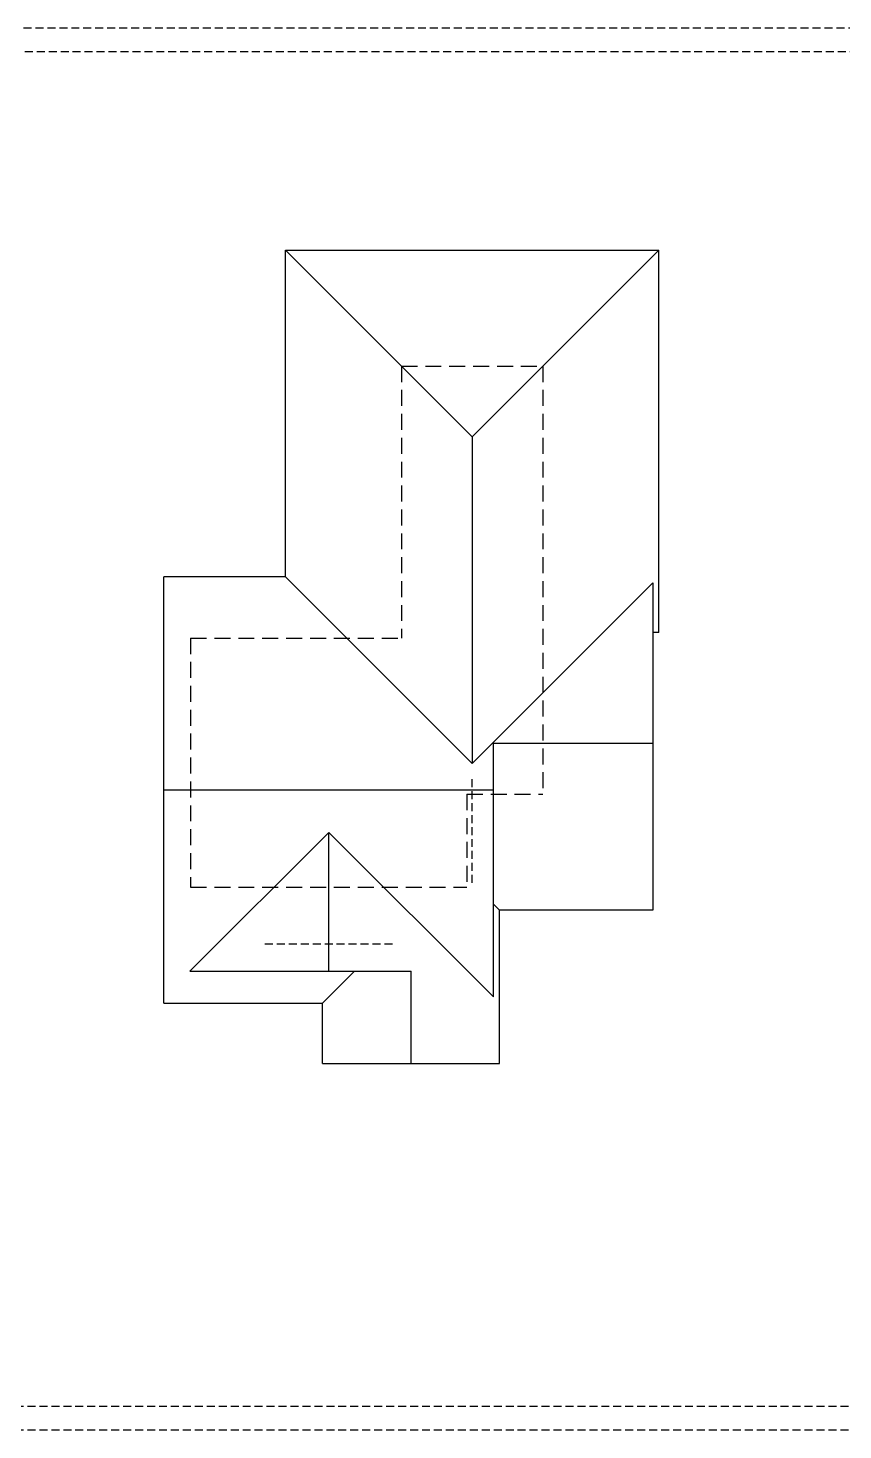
# Model space of a CAD drawing. Header units: inches. Extents: x 1062 to 6528, y -11616 to 5280.
# Drawn here: x 3759 to 4373, y -5280 to -4224 of the extents above; entities that cross this region are included whole.
import ezdxf
from ezdxf.enums import TextEntityAlignment as Align

# ---------------------------------------------------------------- set-up
doc = ezdxf.new("R2010")
doc.units = ezdxf.units.IN
doc.header["$LTSCALE"] = 24
doc.header["$MEASUREMENT"] = 0
doc.linetypes.add('DASHED', pattern=[0.75, 0.5, -0.25])
doc.linetypes.add('HIDDEN', pattern=[0.375, 0.25, -0.125])
doc.layers.get('Defpoints').update_dxf_attribs({"color": 3, "linetype": 'HIDDEN'})
doc.layers.add('ROOF', color=3, linetype='CONTINUOUS')
doc.layers.add('TB', color=5, linetype='CONTINUOUS')
doc.styles.add('ROMANT', font='times.ttf')

# ---------------------------------------------------------------- blocks, each defined once
blk = doc.blocks.new('TB CAMDEN 11X17')
at = {"layer": 'Defpoints', "color": 5}
blk.add_lwpolyline([(-1632, 0), (0, 0), (0, 1056), (-1632, 1056)], close=True, dxfattribs=at)
at = {"layer": 'Defpoints', "color": 7, "linetype": 'HIDDEN'}
blk.add_lwpolyline([(-1614, 18), (-512, 18), (-512, 1038), (-1614, 1038)], close=True, dxfattribs=at)
at = {"layer": 'TB', "color": 6, "style": 'ROMANT'}
for tag, p in [('S.NAME.1', (-87, 440.4)), ('S.NAME.2', (-69, 440.4)), ('S.NAME.3', (-51, 440.4))]:
    blk.add_attdef(tag, text='', height=12, rotation=90, dxfattribs=at).set_placement(p, align=Align.MIDDLE_CENTER)
for tag, p in [('SCALE', (-72, 113.5)), ('S.NUMBER', (-72, 37.5))]:
    blk.add_attdef(tag, text='', height=8, dxfattribs=at).set_placement(p, align=Align.MIDDLE_CENTER)

msp = doc.modelspace()

# ---------------------------------------------------------------- linework, layer by layer
at = {"layer": 'Defpoints', "color": 6, "linetype": 'DASHED'}
for p, q in [((4040.5046, -4478.63374), (4040.5046, -4683.50874)), ((4040.5046, -4478.63374), (4146.9747, -4478.63374)), ((4146.9747, -4478.63374), (4146.9747, -4801.0949)), ((3881.73965, -4683.50874), (3881.73965, -4871.10383)), ((3881.73965, -4683.50874), (4040.5046, -4683.50874)), ((4089.73965, -4801.0949), (4089.73965, -4871.10383)), ((4089.73965, -4801.0949), (4146.9747, -4801.0949)), ((3881.73965, -4871.10383), (4089.73965, -4871.10383))]:
    msp.add_line(p, q, dxfattribs=at)
at = {"layer": 'ROOF'}
for p, q in [((3953.16822, -4391.29735), (4093.73965, -4531.86878)), ((3953.16822, -4637.29735), (3953.16822, -4391.29735)), ((3953.16822, -4391.29735), (4234.31108, -4391.29735)), ((4234.31108, -4391.29735), (4093.73965, -4531.86878)), ((4234.31108, -4679.29735), (4234.31108, -4391.29735)), ((4093.73965, -4531.86878), (4093.73965, -4777.86878)), ((3953.16822, -4637.29735), (3861.73965, -4637.29735)), ((3861.73965, -4958.44021), (3861.73965, -4637.29735)), ((3953.16822, -4637.29735), (4093.73965, -4777.86878)), ((4229.73965, -4641.86878), (4093.73965, -4777.86878)), ((4229.73965, -4641.86878), (4229.73965, -4888.43128)), ((4234.31108, -4679.29735), (4229.73965, -4679.29735)), ((4109.73965, -4953.86878), (4109.73965, -4762.80182)), ((4229.73965, -4762.80182), (4109.73965, -4762.80182)), ((3861.73965, -4797.86878), (4109.73965, -4797.86878)), ((3985.73965, -4829.86878), (3881.16822, -4934.44021)), ((3985.73965, -4934.44021), (3985.73965, -4829.86878)), ((3985.73965, -4829.86878), (4109.73965, -4953.86878)), ((4109.73965, -4883.85985), (4114.31108, -4888.43128)), ((4114.31108, -5003.86878), (4114.31108, -4888.43128)), ((4229.73965, -4888.43128), (4114.31108, -4888.43128)), ((3881.16822, -4934.44021), (4047.73965, -4934.44021)), ((4005.16822, -4934.44021), (3981.16822, -4958.44021)), ((4047.73965, -5003.86878), (4047.73965, -4934.44021)), ((3861.73965, -4958.44021), (3981.16822, -4958.44021)), ((3981.16822, -5003.86878), (3981.16822, -4958.44021)), ((3981.16822, -5003.86878), (4114.31108, -5003.86878))]:
    msp.add_line(p, q, dxfattribs=at)
at = {"layer": 'ROOF', "color": 4, "linetype": 'HIDDEN'}
for p, q in [((4093.73965, -4867.86878), (4093.73965, -4786.93733)), ((3937.73965, -4913.86878), (4033.73965, -4913.86878))]:
    msp.add_line(p, q, dxfattribs=at)

# ---------------------------------------------------------------- block references
at = {"layer": 'TB'}
msp.add_blockref('TB CAMDEN 11X17', (4896, -5280), dxfattribs=at)

doc.saveas('drawing.dxf')
